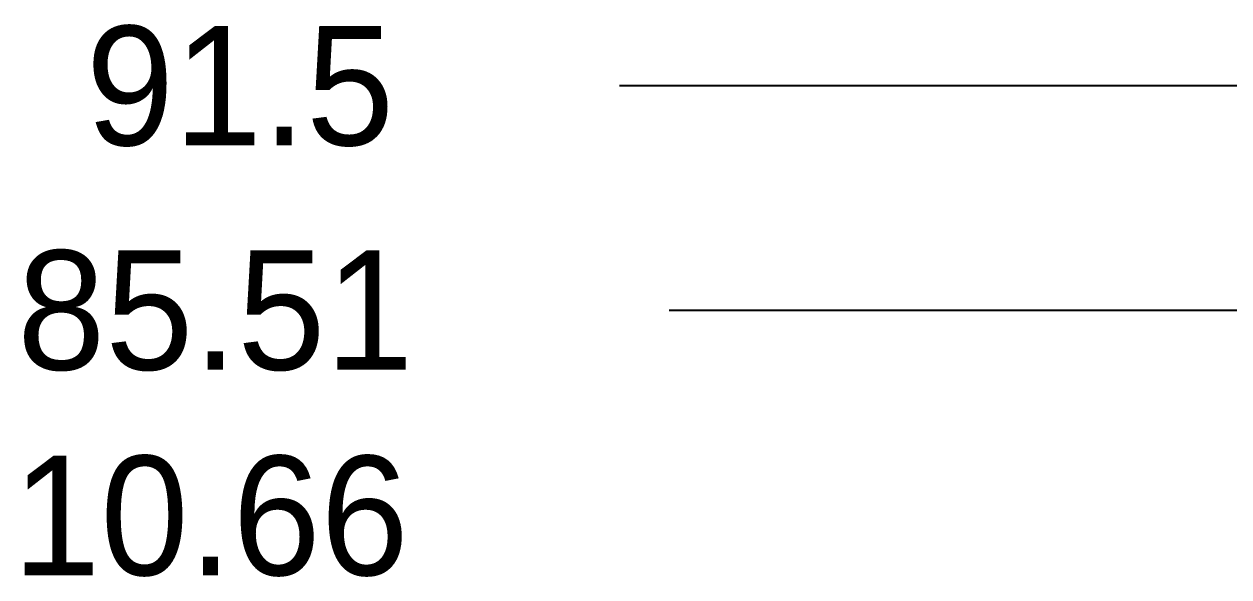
# Model space of a CAD drawing. Extents: x -34 to 106, y -22 to 53.
# Drawn here: x 41.6 to 73.64, y 37.61 to 52.31 of the extents above; entities that cross this region are included whole.
import ezdxf

# ---------------------------------------------------------------- set-up
doc = ezdxf.new("R2010")
doc.units = 0
doc.layers.add('BG_DIMENSION', color=132, linetype='CONTINUOUS')

msp = doc.modelspace()

# ---------------------------------------------------------------- linework, layer by layer
at = {"layer": 'BG_DIMENSION'}
for points in [[(57.43575, 50.673), (91.507818, 50.673)], [(58.75655, 44.704), (88.507824, 44.704)]]:
    msp.add_lwpolyline(points, dxfattribs=at)

# ---------------------------------------------------------------- texts
at = {"layer": 'BG_DIMENSION', "width": 0.992}
for s, p in [('91.5', (43.2435, 49.0855)), ('85.51', (41.4147, 43.1165)), ('10.66', (41.2877, 37.6555))]:
    msp.add_text(s, height=3.175, dxfattribs=at).set_placement(p)

doc.saveas('drawing.dxf')
